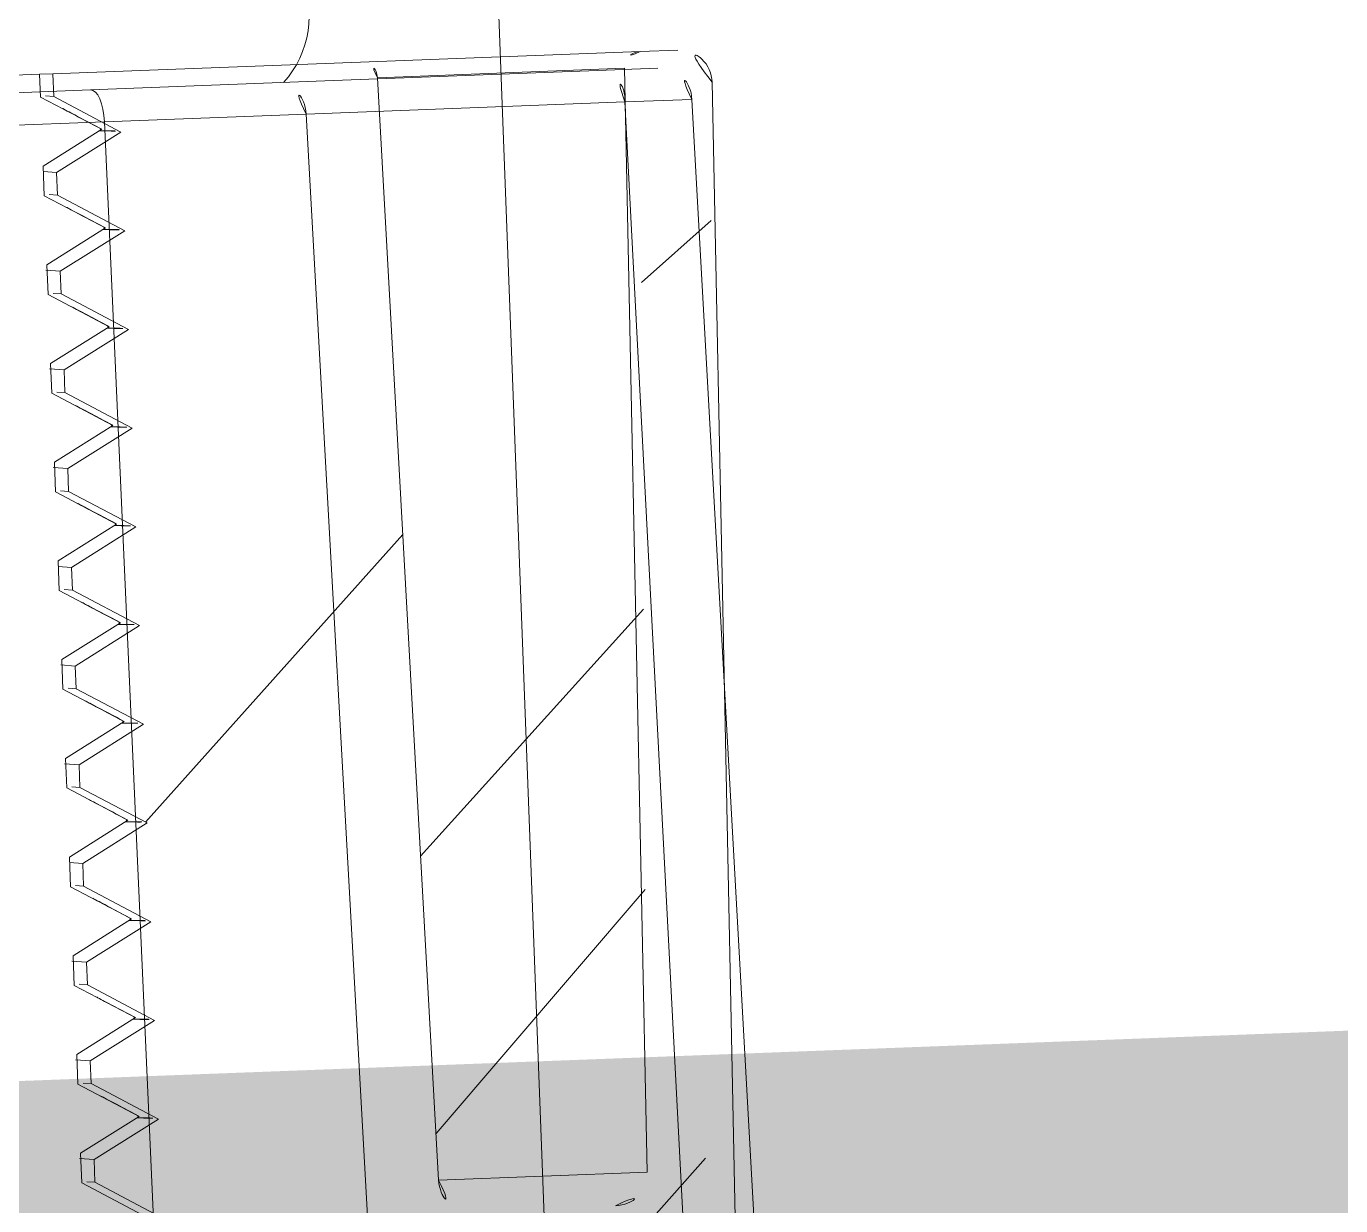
# Model space of a CAD drawing. Header units: metres. Extents: x 1956498 to 1957612, y 2277909 to 2278547.
# Drawn here: x 1956793.68354 to 1956793.72346, y 2278312.55225 to 2278312.58807 of the extents above; entities that cross this region are included whole.
import ezdxf
from ezdxf.enums import TextEntityAlignment as Align

# ---------------------------------------------------------------- set-up
doc = ezdxf.new("R2010")
doc.units = ezdxf.units.M
doc.linetypes.add('CENTERX2', pattern=[4, 2.5, -0.5, 0.5, -0.5])
for name, color, linetype in [('PVcase Transformers', 7, 'Continuous'), ('UBS-100-HSI150-D3-58', 3, 'Continuous'), ('UBS-100-HSI150-D7-33', 5, 'Continuous'), ('UBS-100-Postes', 8, 'Continuous'), ('UBS_400_DETAIL POSTE HTA TOOLKIT UBS', 7, 'Continuous')]:
    doc.layers.add(name, color=color, linetype=linetype)
doc.styles.get("Standard").update_dxf_attribs({"font": 'verdana.ttf'})

# ---------------------------------------------------------------- blocks, each defined once
blk = doc.blocks.new('*U2670')
at = {"layer": 'UBS-100-Postes', "color": 7, "transparency": 33554687, "const_width": 0.05}
blk.add_lwpolyline([(0, 3), (5.3, 3), (5.3, 0), (0, 0)], close=True, dxfattribs=at)
at = {"color": 7, "transparency": 33554687}
blk.add_attdef('NUMEROPOSTE', text='', height=1, dxfattribs=at).set_placement((2, 1.205512531386091), align=Align.MIDDLE_CENTER)
blk = doc.blocks.new('HSI 150 D7.33 PROFIL')
at = {"linetype": 'Continuous', "lineweight": 0}
h = blk.add_hatch(dxfattribs=at)
h.set_pattern_fill('ANSI34', color=5, scale=2, style=0)
h.set_pattern_definition([(45, (-451.7999274479062, -412.9644927030749), (-26.94076836320746, 26.94076836320746), []), (45, (-442.8196674479059, -412.9644927030749), (-26.94076836320746, 26.94076836320746), []), (45, (-433.8394074479056, -412.9644927030749), (-26.94076836320746, 26.94076836320746), []), (45, (-424.8591274479058, -412.9644927030749), (-26.94076836320746, 26.94076836320746), [])])
edge = h.paths.add_edge_path(flags=0)
edge.add_line((38.52968078412778, -77.74999999999636), (38.52968078412778, -57.59132472234705))
edge.add_spline(control_points=[(38.52968078412778, -57.59132472234705), (38.52968078412778, -55.29002317176491), (38.60595216607726, -52.98905911443944), (38.59899870188201, -50.68776806895039), (38.59293596542375, -48.68126875726739), (38.52968078412778, -46.67515025566172), (38.52968078412778, -44.66864178457035)], knot_values=[0.07302566017090416, 0.07302566017090416, 0.07302566017090416, 0.07302566017090416, 0.07988167006823357, 0.07988167006823357, 0.07988167006823357, 0.08589778822727799, 0.08589778822727799, 0.08589778822727799, 0.08589778822727799], weights=[1, 1, 1, 1, 1, 1, 1], degree=3, periodic=0)
edge.add_line((38.52968078412778, -44.66864178457035), (38.52968078412778, 12.27803177556052))
edge.add_line((38.52968078412778, 12.27803177556052), (38.82968078412705, 12.27803177556052))
edge.add_line((38.82968078412705, 12.27803177556052), (38.82968078412705, 13.59385217830277))
edge.add_line((38.82968078412705, 13.59385217830277), (38.52968078412778, 13.59385217830277))
edge.add_line((38.52968078412778, 13.59385217830277), (38.52968078412778, 16.03698272908514))
edge.add_line((38.52968078412778, 16.0369827290815), (38.82968078412705, 16.0369827290815))
edge.add_line((38.82968078412705, 16.0369827290815), (38.82968078412705, 17.39553638422876))
edge.add_line((38.82968078412705, 17.39553638422876), (38.52968078412778, 17.39553638422876))
edge.add_line((38.52968078412778, 17.39553638422876), (38.52968078412778, 19.0026111013467))
edge.add_line((38.52968078412778, 19.0026111013467), (38.82968078412705, 19.0026111013467))
edge.add_line((38.82968078412705, 19.0026111013467), (38.82968078412705, 24.21563815759509))
edge.add_line((38.82968078412705, 24.21563815759509), (38.52968078412778, 24.21563815759509))
edge.add_line((38.52968078412778, 24.21563815759509), (38.52968078412778, 31.29344394702639))
edge.add_arc((43.52968078412778, 31.29344394703003), 5, 90.4999999999992, 180, ccw=False)
edge.add_line((43.48604810663528, 36.29325356235131), (97.04277058737534, 36.7606359987476))
edge.add_arc((97.02968078412778, 38.26057888334253), 1.5, 270.5000000000011, 360.0000000000008)
edge.add_line((98.52968078412778, 38.26057888334253), (98.52968078412778, 39.75261116383626))
edge.add_arc((98.02968078412778, 39.75261116383626), 0.5, 0, 89.70000205610212)
edge.add_line((98.03229874810131, 40.25260431005518), (40.0558606032846, 40.55617100447125))
edge.add_arc((40.02968078412778, 35.55623954323528), 5, 89.69999999999989, 180)
edge.add_line((35.02968078412778, 35.55623954323528), (35.02968078412778, -73.74999999999636))
edge.add_line((35.02968078412778, -73.74999999999636), (-45.47031921587222, -73.74999999999636))
edge.add_line((-45.47031921587222, -73.74999999999636), (-46.47031921587222, -74.74999999999636))
edge.add_line((-46.47031921587222, -74.74999999999636), (-46.47031921587222, -78.49999999999636))
edge.add_line((-46.47031921587222, -78.49999999999636), (-43.87224300451817, -79.99999999999636))
edge.add_line((-43.87224300451999, -79.99999999999636), (-42.47031921587404, -79.99999999999636))
edge.add_line((-42.47031921587222, -79.99999999998181), (-42.47031921587222, -76.69993481084384))
edge.add_spline(control_points=[(-42.47031921587222, -76.69993481084384), (-42.47031921587222, -76.68705989888622), (-42.46853347886281, -76.67414367510355), (-42.46514401679633, -76.66179051567815), (-42.4604200115391, -76.64457350927842), (-42.45246189830868, -76.62805261939502), (-42.4424249539843, -76.61328775286165), (-42.42982277475494, -76.59474929251519), (-42.41366234989255, -76.57840537745142), (-42.39590230221802, -76.56472801879136), (-42.3718997971082, -76.54624322206291), (-42.34432842457682, -76.5320015332436), (-42.31582069142678, -76.52174886958164), (-42.27498974634727, -76.50706422437361), (-42.23086780299855, -76.49999999999636), (-42.18747650339719, -76.49999999999636)], knot_values=[0, 0, 0, 0, 3.842916870896637e-05, 3.842916870896637e-05, 3.842916870896637e-05, 9.229715289452037e-05, 9.229715289452037e-05, 9.229715289452037e-05, 0.0001600213967770137, 0.0001600213967770137, 0.0001600213967770137, 0.0002517404017867858, 0.0002517404017867858, 0.0002517404017867858, 0.0003837556063044025, 0.0003837556063044025, 0.0003837556063044025, 0.0003837556063044025], weights=[1, 1, 1, 1, 1, 1, 1, 1, 1, 1, 1, 1, 1, 1, 1, 1], degree=3, periodic=0)
edge.add_line((-42.18747650339719, -76.49999999999636), (-36.67031921587295, -76.49999999999636))
edge.add_arc((-36.67031921587295, -76.69999999999709), 0.2, -7.958078640513122e-13, 89.9999999999992, ccw=False)
edge.add_line((-36.47031921587222, -76.69999999999709), (-36.47031921587222, -79.99999999999636))
edge.add_line((-36.47031921587222, -79.99999999999636), (-31.47031921587222, -79.99999999999636))
edge.add_line((-31.47031921587222, -79.99999999999636), (-31.47031921587222, -78.99999999999636))
edge.add_arc((-30.97031921587222, -78.99999999999636), 0.5, 89.9999999999992, 180, ccw=False)
edge.add_line((-30.97031921587222, -78.49999999999636), (-8.970319215872223, -78.49999999999636))
edge.add_arc((-8.970319215872223, -78.99999999999636), 0.5, -7.958078640513122e-13, 89.9999999999992, ccw=False)
edge.add_line((-8.470319215872223, -78.99999999999636), (-8.470319215872223, -79.99999999999636))
edge.add_line((-8.470319215872223, -79.99999999999636), (1.029680784127777, -79.99999999999636))
edge.add_line((1.029680784127777, -79.99999999999636), (1.529680784127777, -79.49999999999636))
edge.add_line((1.529680784127777, -79.49999999999636), (1.529680784127777, -77.74999999999636))
edge.add_line((1.529680784127777, -77.74999999999636), (2.739680784128723, -77.74999999999636))
edge.add_line((2.739680784126904, -77.74999999999636), (3.789680784126176, -79.56865334794202))
edge.add_line((3.789680784127995, -79.56865334794202), (4.839680784127268, -77.74999999999636))
edge.add_line((4.839680784127268, -77.74999999999636), (5.739680784126904, -77.74999999999636))
edge.add_line((5.739680784126904, -77.74999999999636), (6.789680784126176, -79.56865334794202))
edge.add_line((6.789680784127995, -79.56865334794202), (7.839680784127268, -77.74999999999636))
edge.add_line((7.839680784127268, -77.74999999999636), (8.739680784126904, -77.74999999999636))
edge.add_line((8.739680784126904, -77.74999999999636), (9.789680784126176, -79.56865334794202))
edge.add_line((9.789680784127995, -79.56865334794202), (10.83968078412727, -77.74999999999636))
edge.add_line((10.83968078412727, -77.74999999999636), (11.7396807841269, -77.74999999999636))
edge.add_line((11.7396807841269, -77.74999999999636), (12.78968078412618, -79.56865334794202))
edge.add_line((12.789680784128, -79.56865334794202), (13.83968078412727, -77.74999999999636))
edge.add_line((13.83968078412727, -77.74999999999636), (14.7396807841269, -77.74999999999636))
edge.add_line((14.7396807841269, -77.74999999999636), (15.78968078412618, -79.56865334794202))
edge.add_line((15.789680784128, -79.56865334794202), (16.83968078412727, -77.74999999999636))
edge.add_line((16.83968078412727, -77.74999999999636), (17.7396807841269, -77.74999999999636))
edge.add_line((17.7396807841269, -77.74999999999636), (18.78968078412618, -79.56865334794202))
edge.add_line((18.789680784128, -79.56865334794202), (19.83968078412727, -77.74999999999636))
edge.add_line((19.83968078412727, -77.74999999999636), (20.7396807841269, -77.74999999999636))
edge.add_line((20.7396807841269, -77.74999999999636), (21.78968078412618, -79.56865334794202))
edge.add_line((21.789680784128, -79.56865334794202), (22.83968078412727, -77.74999999999636))
edge.add_line((22.83968078412727, -77.74999999999636), (23.7396807841269, -77.74999999999636))
edge.add_line((23.7396807841269, -77.74999999999636), (24.78968078412618, -79.56865334794202))
edge.add_line((24.789680784128, -79.56865334794202), (25.83968078412727, -77.74999999999636))
edge.add_line((25.83968078412727, -77.74999999999636), (26.7396807841269, -77.74999999999636))
edge.add_line((26.7396807841269, -77.74999999999636), (27.78968078412618, -79.56865334794202))
edge.add_line((27.789680784128, -79.56865334794202), (28.83968078412727, -77.74999999999636))
edge.add_line((28.83968078412727, -77.74999999999636), (29.7396807841269, -77.74999999999636))
edge.add_line((29.7396807841269, -77.74999999999636), (30.78968078412618, -79.56865334794202))
edge.add_line((30.789680784128, -79.56865334794202), (31.83968078412727, -77.74999999999636))
edge.add_line((31.83968078412727, -77.74999999999636), (32.7396807841269, -77.74999999999636))
edge.add_line((32.7396807841269, -77.74999999999636), (33.78968078412618, -79.56865334794202))
edge.add_line((33.789680784128, -79.56865334794202), (34.83968078412727, -77.74999999999636))
edge.add_line((34.83968078412727, -77.74999999999636), (35.7396807841269, -77.74999999999636))
edge.add_line((35.7396807841269, -77.74999999999636), (36.78968078412618, -79.56865334794202))
edge.add_line((36.789680784128, -79.56865334794202), (37.83968078412727, -77.74999999999636))
edge.add_line((37.83968078412727, -77.74999999999636), (38.52968078412778, -77.74999999999636))
h = blk.add_hatch(dxfattribs=at)
h.set_pattern_fill('ANSI34', color=5, scale=2, angle=90.0000000000002, style=0)
h.set_pattern_definition([(135.0000000000002, (-451.7999274479062, -412.9644927030749), (-26.94076836320737, -26.94076836320756), []), (135.0000000000002, (-451.7999274479062, -403.9842327030747), (-26.94076836320737, -26.94076836320756), []), (135.0000000000002, (-451.7999274479062, -395.0039727030744), (-26.94076836320737, -26.94076836320756), []), (135.0000000000002, (-451.7999274479062, -386.0236927030746), (-26.94076836320737, -26.94076836320756), [])])
edge = h.paths.add_edge_path(flags=0)
edge.add_line((27.68438132227129, -80.14999999999782), (26.52968078389131, -78.14999999999782))
edge.add_line((26.52968078389131, -78.14999999999782), (25.83908186064946, -78.14999999999782))
edge.add_line((25.83908186064946, -78.14999999999782), (24.68438132226947, -80.14999999999782))
edge.add_line((24.68438132227129, -80.14999999999782), (23.52968078389131, -78.14999999999782))
edge.add_line((23.52968078389131, -78.14999999999782), (22.83908186064946, -78.14999999999782))
edge.add_line((22.83908186064946, -78.14999999999782), (21.68438132226947, -80.14999999999782))
edge.add_line((21.68438132227129, -80.14999999999782), (20.52968078389131, -78.14999999999782))
edge.add_line((20.52968078389131, -78.14999999999782), (19.83908186064946, -78.14999999999782))
edge.add_line((19.83908186064946, -78.14999999999782), (18.68438132226947, -80.14999999999782))
edge.add_line((18.68438132227129, -80.14999999999782), (17.52968078389131, -78.14999999999782))
edge.add_line((17.52968078389131, -78.14999999999782), (16.83908186064946, -78.14999999999782))
edge.add_line((16.83908186064946, -78.14999999999782), (15.68438132226947, -80.14999999999782))
edge.add_line((15.68438132227129, -80.14999999999782), (14.52968078389131, -78.14999999999782))
edge.add_line((14.52968078389131, -78.14999999999782), (13.83908186064946, -78.14999999999782))
edge.add_line((13.83908186064946, -78.14999999999782), (12.68438132226947, -80.14999999999782))
edge.add_line((12.68438132227129, -80.14999999999782), (11.52968078389131, -78.14999999999782))
edge.add_line((11.52968078389131, -78.14999999999782), (10.83908186064946, -78.14999999999782))
edge.add_line((10.83908186064946, -78.14999999999782), (9.684381322269473, -80.14999999999782))
edge.add_line((9.684381322271292, -80.14999999999782), (8.529680783891308, -78.14999999999782))
edge.add_line((8.529680783891308, -78.14999999999782), (7.839081860649458, -78.14999999999782))
edge.add_line((7.839081860649458, -78.14999999999782), (6.684381322269473, -80.14999999999782))
edge.add_line((6.684381322271292, -80.14999999999782), (5.529680783891308, -78.14999999999782))
edge.add_line((5.529680783891308, -78.14999999999782), (4.839081860649458, -78.14999999999782))
edge.add_line((4.839081860649458, -78.14999999999782), (3.729680784126685, -80.07153903050494))
edge.add_line((3.729680784126685, -80.07153903050494), (3.729680784126685, -84.75279516066803))
edge.add_arc((3.229680784126685, -84.75279516066803), 0.5, 270.9999999999952, 360, ccw=False)
edge.add_line((3.238406987346025, -85.25271900824737), (1.020954580908437, -85.29142478397625))
edge.add_arc((1.029680784127777, -85.79134863155559), 0.5, 91.00000000002781, 180)
edge.add_line((0.5296807841277769, -85.79134863155559), (0.5296807841277769, -96.51730273688372))
edge.add_arc((1.529680784127777, -96.51730273688008), 1, 180, 268.999999999999)
edge.add_line((1.512228377690917, -97.51715043203876), (37.51222837769092, -98.14553276945298))
edge.add_arc((37.52968078412778, -97.14568507429794), 1, 268.999999999999, 360.0000000000008)
edge.add_line((38.52968078412778, -97.14568507429794), (38.52968078412778, -96.00227590404393))
edge.add_arc((38.02968078412778, -96.00227590404029), 0.5, 0, 89.00000000000476)
edge.add_line((38.03840698734712, -95.50235205646459), (4.512228377690917, -94.91715043203658))
edge.add_arc((4.529680784127777, -93.91730273688154), 1, 180, 269.00000000000466, ccw=False)
edge.add_line((3.529680784127777, -93.91730273688154), (3.529680784127777, -89.58269726311119))
edge.add_arc((4.529680784127777, -89.58269726311119), 1, 90.99999999999437, 180, ccw=False)
edge.add_line((4.512228377690917, -88.58284956795615), (38.03840698734712, -87.99764794352814))
edge.add_arc((38.02968078412778, -87.49772409595244), 0.5, 270.9999999999962, 360.0000000000008)
edge.add_line((38.52968078412778, -87.49772409595244), (38.52968078412778, -78.14999999999782))
edge.add_line((38.52968078412778, -78.14999999999782), (37.83908186064946, -78.14999999999782))
edge.add_line((37.83908186064946, -78.14999999999782), (36.68438132226947, -80.14999999999782))
edge.add_line((36.68438132227129, -80.14999999999782), (35.52968078389131, -78.14999999999782))
edge.add_line((35.52968078389131, -78.14999999999782), (34.83908186064946, -78.14999999999782))
edge.add_line((34.83908186064946, -78.14999999999782), (33.68438132226947, -80.14999999999782))
edge.add_line((33.68438132227129, -80.14999999999782), (32.52968078389131, -78.14999999999782))
edge.add_line((32.52968078389131, -78.14999999999782), (31.83908186064946, -78.14999999999782))
edge.add_line((31.83908186064946, -78.14999999999782), (30.68438132226947, -80.14999999999782))
edge.add_line((30.68438132227129, -80.14999999999782), (29.52968078389131, -78.14999999999782))
edge.add_line((29.52968078389131, -78.14999999999782), (28.83908186064946, -78.14999999999782))
edge.add_line((28.83908186064946, -78.14999999999782), (27.68438132226947, -80.14999999999782))
at = {"color": 5, "linetype": 'Continuous', "lineweight": 15}
for p, q in [((38.52968078412778, -57.59132472234705), (38.52968078412778, -77.74999999999636)), ((3.789680784127995, -79.56865334794202), (4.839680784127268, -77.74999999999636)), ((5.739680784126904, -77.74999999999636), (4.839680784127268, -77.74999999999636)), ((5.529680783891308, -78.14999999999782), (5.57900856285778, -77.70731353476003)), ((5.739680784126904, -77.74999999999636), (6.789680784127995, -79.56865334794202)), ((6.789680784127995, -79.56865334794202), (7.839680784127268, -77.74999999999636)), ((8.739680784126904, -77.74999999999636), (7.839680784127268, -77.74999999999636)), ((8.529680783891308, -78.14999999999782), (8.57900856285778, -77.70731353476003)), ((8.739680784126904, -77.74999999999636), (9.789680784127995, -79.56865334794202)), ((9.789680784127995, -79.56865334794202), (10.83968078412727, -77.74999999999636)), ((11.7396807841269, -77.74999999999636), (10.83968078412727, -77.74999999999636)), ((11.52968078389131, -78.14999999999782), (11.57900856285778, -77.70731353476003)), ((11.7396807841269, -77.74999999999636), (12.789680784128, -79.56865334794202)), ((12.789680784128, -79.56865334794202), (13.83968078412727, -77.74999999999636)), ((14.7396807841269, -77.74999999999636), (13.83968078412727, -77.74999999999636)), ((14.52968078389131, -78.14999999999782), (14.57425208516179, -77.74999999999636)), ((14.7396807841269, -77.74999999999636), (15.789680784128, -79.56865334794202)), ((15.789680784128, -79.56865334794202), (16.83968078412727, -77.74999999999636)), ((17.7396807841269, -77.74999999999636), (16.83968078412727, -77.74999999999636)), ((17.52968078389131, -78.14999999999782), (17.57900856285778, -77.70731353476003)), ((17.7396807841269, -77.74999999999636), (18.789680784128, -79.56865334794202)), ((18.789680784128, -79.56865334794202), (19.83968078412727, -77.74999999999636)), ((20.7396807841269, -77.74999999999636), (19.83968078412727, -77.74999999999636)), ((20.52968078389131, -78.14999999999782), (20.57900856285778, -77.70731353476003)), ((20.7396807841269, -77.74999999999636), (21.789680784128, -79.56865334794202)), ((21.789680784128, -79.56865334794202), (22.83968078412727, -77.74999999999636)), ((23.7396807841269, -77.74999999999636), (22.83968078412727, -77.74999999999636)), ((23.52968078389131, -78.14999999999782), (23.57425208516179, -77.74999999999636)), ((23.7396807841269, -77.74999999999636), (24.789680784128, -79.56865334794202)), ((24.789680784128, -79.56865334794202), (25.83968078412727, -77.74999999999636)), ((26.7396807841269, -77.74999999999636), (25.83968078412727, -77.74999999999636)), ((26.52968078389131, -78.14999999999782), (26.57900856285778, -77.70731353476003)), ((26.7396807841269, -77.74999999999636), (27.789680784128, -79.56865334794202)), ((27.789680784128, -79.56865334794202), (28.83968078412727, -77.74999999999636)), ((29.7396807841269, -77.74999999999636), (28.83968078412727, -77.74999999999636)), ((29.52968078389131, -78.14999999999782), (29.57900856285778, -77.70731353476003)), ((29.7396807841269, -77.74999999999636), (30.789680784128, -79.56865334794202)), ((30.789680784128, -79.56865334794202), (31.83968078412727, -77.74999999999636)), ((32.7396807841269, -77.74999999999636), (31.83968078412727, -77.74999999999636)), ((32.52968078389131, -78.14999999999782), (32.57900856285778, -77.70731353476003)), ((32.7396807841269, -77.74999999999636), (33.789680784128, -79.56865334794202)), ((33.789680784128, -79.56865334794202), (34.83968078412727, -77.74999999999636)), ((35.7396807841269, -77.74999999999636), (34.83968078412727, -77.74999999999636)), ((35.52968078389131, -78.14999999999782), (35.57425208516179, -77.74999999999636)), ((35.7396807841269, -77.74999999999636), (36.789680784128, -79.56865334794202)), ((36.789680784128, -79.56865334794202), (37.83968078412727, -77.74999999999636)), ((38.52968078412778, -77.74999999999636), (37.83968078412727, -77.74999999999636)), ((38.52968078412778, -78.14999999999782), (38.52968078412778, -77.74999999999636)), ((4.839081860649458, -78.14999999999782), (3.729680784126685, -80.07153903050494)), ((4.866388522003035, -77.90493953690748), (4.839081865888147, -78.14999999999782)), ((5.529680783891308, -78.14999999999782), (4.839081860649458, -78.14999999999782)), ((6.684381322271292, -80.14999999999782), (5.529680783891308, -78.14999999999782)), ((7.839081860649458, -78.14999999999782), (6.684381322271292, -80.14999999999782)), ((7.866388521999397, -77.90493953693658), (7.839081865888147, -78.14999999999782)), ((8.529680783891308, -78.14999999999782), (7.839081860649458, -78.14999999999782)), ((9.684381322271292, -80.14999999999782), (8.529680783891308, -78.14999999999782)), ((10.83908186064946, -78.14999999999782), (9.684381322271292, -80.14999999999782)), ((10.86638852199758, -77.90493953695841), (10.83908186588815, -78.14999999999782)), ((11.52968078389131, -78.14999999999782), (10.83908186064946, -78.14999999999782)), ((12.68438132227129, -80.14999999999782), (11.52968078389131, -78.14999999999782)), ((13.83908186064946, -78.14999999999782), (12.68438132227129, -80.14999999999782)), ((13.8663885219994, -77.90493953694386), (13.83908186588815, -78.14999999999782)), ((14.52968078389131, -78.14999999999782), (13.83908186064946, -78.14999999999782)), ((15.68438132227129, -80.14999999999782), (14.52968078389131, -78.14999999999782)), ((16.83908186064946, -78.14999999999782), (15.68438132227129, -80.14999999999782)), ((16.8663885219994, -77.90493953694022), (16.83908186588815, -78.14999999999782)), ((17.52968078389131, -78.14999999999782), (16.83908186064946, -78.14999999999782)), ((18.68438132227129, -80.14999999999782), (17.52968078389131, -78.14999999999782)), ((19.83908186064946, -78.14999999999782), (18.68438132227129, -80.14999999999782)), ((19.86638852200304, -77.90493953690748), (19.83908186588815, -78.14999999999782)), ((20.52968078389131, -78.14999999999782), (19.83908186064946, -78.14999999999782)), ((21.68438132227129, -80.14999999999782), (20.52968078389131, -78.14999999999782)), ((22.83908186064946, -78.14999999999782), (21.68438132227129, -80.14999999999782)), ((22.86638852200122, -77.90493953692203), (22.83908186588815, -78.14999999999782)), ((23.52968078389131, -78.14999999999782), (22.83908186064946, -78.14999999999782)), ((24.68438132227129, -80.14999999999782), (23.52968078389131, -78.14999999999782)), ((25.83908186064946, -78.14999999999782), (24.68438132227129, -80.14999999999782)), ((25.86638852200122, -77.90493953692203), (25.83908186588815, -78.14999999999782)), ((26.52968078389131, -78.14999999999782), (25.83908186064946, -78.14999999999782)), ((27.68438132227129, -80.14999999999782), (26.52968078389131, -78.14999999999782)), ((28.83908186064946, -78.14999999999782), (27.68438132227129, -80.14999999999782)), ((28.86638852200122, -77.90493953692203), (28.83908186588815, -78.14999999999782)), ((29.52968078389131, -78.14999999999782), (28.83908186064946, -78.14999999999782)), ((30.68438132227129, -80.14999999999782), (29.52968078389131, -78.14999999999782)), ((31.83908186064946, -78.14999999999782), (30.68438132227129, -80.14999999999782)), ((31.86638852200122, -77.90493953692567), (31.83908186588815, -78.14999999999782)), ((32.52968078389131, -78.14999999999782), (31.83908186064946, -78.14999999999782)), ((33.68438132227129, -80.14999999999782), (32.52968078389131, -78.14999999999782)), ((34.83908186064946, -78.14999999999782), (33.68438132227129, -80.14999999999782)), ((34.86638852200122, -77.90493953692203), (34.83908186588815, -78.14999999999782)), ((35.52968078389131, -78.14999999999782), (34.83908186064946, -78.14999999999782)), ((36.68438132227129, -80.14999999999782), (35.52968078389131, -78.14999999999782)), ((37.83908186064946, -78.14999999999782), (36.68438132227129, -80.14999999999782)), ((37.86638852200122, -77.90493953692567), (37.83908186588815, -78.14999999999782)), ((38.52968078412778, -78.14999999999782), (37.83908186064946, -78.14999999999782)), ((38.52968078412778, -87.49772409595244), (38.52968078412778, -78.14999999999782)), ((6.789680784127995, -79.56865334794202), (6.795117592460883, -79.51897562306112)), ((9.789680784127995, -79.56865334794202), (9.795117705769371, -79.51897458773237)), ((12.789680784128, -79.56865334794202), (12.79511773945887, -79.51897427989752)), ((15.789680784128, -79.56865334794202), (15.79511773031118, -79.51897436348736)), ((18.789680784128, -79.56865334794202), (18.79511770313729, -79.51897461177577)), ((21.789680784128, -79.56865334794202), (21.79511767538497, -79.51897486536473)), ((24.789680784128, -79.56865334794202), (24.79511764709787, -79.5189751238322)), ((27.789680784128, -79.56865334794202), (27.79511761856702, -79.51897538452249)), ((30.789680784128, -79.56865334794202), (30.79511758979243, -79.51897564745013)), ((33.789680784128, -79.56865334794202), (33.79511756077045, -79.51897591263696)), ((36.789680784128, -79.56865334794202), (36.79511753149745, -79.51897618009752)), ((38.52968078412778, -87.49772409595244), (38.52968078412778, -96.00227590404029)), ((38.03840698734712, -87.99764794352814), (4.512228377690917, -88.58284956795615)), ((38.03840698734712, -95.50235205646459), (38.03840698734712, -87.99764794352814)), ((4.512228377690917, -88.58284956795615), (4.512228377690917, -94.91715043203658)), ((4.512228377690917, -94.91715043203658), (38.03840698734712, -95.50235205646459)), ((38.52968078412778, -97.14568507429794), (38.52968078412778, -96.00227590404029)), ((1.512228377690917, -97.51715043203876), (37.51222837769092, -98.14553276945298))]:
    blk.add_line(p, q, dxfattribs=at)
at = {"color": 5, "linetype": 'CENTERX2', "lineweight": 0}
blk.add_line((44.03840698734712, -91.74999999999636), (-1.487771622309083, -91.74999999999636), dxfattribs=at)
at = {"color": 5, "linetype": 'Continuous', "lineweight": 15}
for centre, radius, start, end in [((38.02968078412778, -87.49772409595244), 0.5, 270.9999999999771, 0), ((4.529680784127777, -89.58269726311119), 1.000000000000013, 90.99999999997708, 180), ((4.529680784127777, -93.91730273688154), 1, 180, 269.0000000000229), ((38.02968078412778, -96.00227590404029), 0.5000000000000058, 0, 89.00000000002294), ((37.52968078412778, -97.14568507429794), 1, 269.0000000000229, 0)]:
    blk.add_arc(centre, radius, start, end, dxfattribs=at)
for points, knots in [([(6.795122150537281, -79.56394139650729), (6.970131502472213, -79.26083426429977), (7.31924548013194, -78.65618693882061), (7.668360185469282, -78.05154000029142), (7.842465174089739, -77.74999999999636)], [0, 0, 0, 0, 0.5012957461889611, 1, 1, 1, 1]), ([(9.795122149223971, -79.56394139878103), (9.970132547190588, -79.2608324712055), (10.3192465401662, -78.65618515171082), (10.66836123110443, -78.05153820567284), (10.84246517418978, -77.74999999999636)], [0, 0, 0, 0, 0.5012987204368948, 1, 1, 1, 1]), ([(12.79512214884744, -79.56394139943586), (12.97013285766297, -79.2608319380306), (13.31924685492231, -78.6561846201912), (13.66836154184057, -78.05153767205775), (13.84246517421707, -77.74999999999636)], [0, 0, 0, 0, 0.501299604683837, 1, 1, 1, 1]), ([(15.7951221489493, -79.56394139926124), (15.97013277336191, -79.26083208281125), (16.31924676947165, -78.656184764528), (16.66836145747038, -78.05153781695844), (16.84246517420979, -77.74999999999636)], [0, 0, 0, 0, 0.5012993645760957, 1, 1, 1, 1]), ([(18.79512214925489, -79.5639413987301), (18.97013252293618, -79.26083251284945), (19.31924651557347, -78.65618519322379), (19.66836120683001, -78.05153824734953), (19.84246517418796, -77.74999999999636)], [0, 0, 0, 0, 0.5012986513687708, 1, 1, 1, 1]), ([(21.79512214956958, -79.5639413981844), (21.97013226711533, -79.26083295205899), (22.31924625612191, -78.65618563102544), (22.66836095078907, -78.0515386869265), (22.84246517416432, -77.74999999999636)], [0, 0, 0, 0, 0.5012979229040813, 1, 1, 1, 1]), ([(24.79512214989518, -79.56394139762051), (24.97013200632682, -79.260833399705), (25.31924599154809, -78.65618607719443), (25.66836068977318, -78.05153913495087), (25.84246517413885, -77.74999999999636)], [0, 0, 0, 0, 0.5012971804057886, 1, 1, 1, 1]), ([(27.79512215022987, -79.56394139704207), (27.97013174324456, -79.26083385118909), (28.31924572455682, -78.65618652714693), (28.66836042645809, -78.05153958682422), (28.84246517411339, -77.74999999999636)], [0, 0, 0, 0, 0.5012964314905015, 1, 1, 1, 1]), ([(30.7951221505682, -79.56394139645272), (30.97013147785037, -79.26083430654035), (31.31924545513175, -78.65618698091203), (31.66836016082561, -78.05154004257201), (31.84246517408792, -77.74999999999636)], [0, 0, 0, 0, 0.5012956761140892, 1, 1, 1, 1]), ([(33.79512215091563, -79.56394139585245), (33.97013121012787, -79.26083476578788), (34.31924518325104, -78.65618743851519), (34.66835989286119, -78.05154050222336), (34.84246517406064, -77.74999999999636)], [0, 0, 0, 0, 0.5012949142285217, 1, 1, 1, 1]), ([(36.79512215127033, -79.56394139523763), (36.97013094005888, -79.26083522896079), (37.31924490889287, -78.65618789998553), (37.66835962254299, -78.05154096580736), (37.84246517403335, -77.74999999999636)], [0, 0, 0, 0, 0.5012941457817337, 1, 1, 1, 1]), ([(6.746279481958481, -79.49348008747256), (6.744723888605222, -79.53783781559832), (6.724350984890407, -80.11877095145246), (6.703572890141004, -80.13500526948337), (6.684381327508163, -80.14999999999782)], [0, 0, 0, 0, 0.07635599587848758, 1, 1, 1, 1]), ([(9.746279481958481, -79.49348008747256), (9.744723888605222, -79.53783781559832), (9.724350984890407, -80.11877095145246), (9.703572890141004, -80.13500526948701), (9.684381327508163, -80.14999999999782)], [0, 0, 0, 0, 0.07635599587856674, 1, 1, 1, 1]), ([(12.74627948195848, -79.49348008746892), (12.74472388860522, -79.53783781559832), (12.72435098489041, -80.11877095145246), (12.703572890141, -80.13500526948337), (12.68438132750816, -80.14999999999782)], [0, 0, 0, 0, 0.07635599587856655, 0.9999999999999999, 0.9999999999999999, 0.9999999999999999, 0.9999999999999999]), ([(15.74627948195848, -79.49348008746892), (15.74472388860522, -79.53783781559832), (15.72435098489041, -80.11877095145246), (15.703572890141, -80.13500526948337), (15.68438132750816, -80.14999999999782)], [0, 0, 0, 0, 0.07635599587856669, 1, 1, 1, 1]), ([(18.74627948195848, -79.49348008747256), (18.74472388860522, -79.53783781559832), (18.72435098489041, -80.11877095145246), (18.703572890141, -80.13500526948337), (18.68438132750816, -80.14999999999782)], [0, 0, 0, 0, 0.07635599587856637, 0.9999999999999999, 0.9999999999999999, 0.9999999999999999, 0.9999999999999999]), ([(21.74627948195848, -79.49348008747256), (21.74472388860522, -79.53783781559832), (21.72435098489041, -80.11877095145246), (21.703572890141, -80.13500526948337), (21.68438132750816, -80.14999999999782)], [0, 0, 0, 0, 0.07635599587861273, 0.9999999999999999, 0.9999999999999999, 0.9999999999999999, 0.9999999999999999]), ([(24.74627948195848, -79.49348008747256), (24.74472388860522, -79.53783781559832), (24.72435098489041, -80.11877095145246), (24.703572890141, -80.13500526948337), (24.68438132750816, -80.14999999999782)], [0, 0, 0, 0, 0.07635599587861275, 1, 1, 1, 1]), ([(27.74627948195848, -79.49348008747256), (27.74472388860522, -79.53783781559832), (27.72435098489041, -80.11877095145246), (27.703572890141, -80.13500526948701), (27.68438132750816, -80.14999999999782)], [0, 0, 0, 0, 0.07635599587857307, 1, 1, 1, 1]), ([(30.74627948195848, -79.49348008747256), (30.74472388860522, -79.53783781559832), (30.72435098489041, -80.11877095145246), (30.703572890141, -80.13500526948337), (30.68438132750816, -80.14999999999782)], [0, 0, 0, 0, 0.07635599587861282, 1, 1, 1, 1]), ([(33.74627948195848, -79.49348008747256), (33.74472388860522, -79.53783781559832), (33.72435098489041, -80.11877095145246), (33.703572890141, -80.13500526948337), (33.68438132750816, -80.14999999999782)], [0, 0, 0, 0, 0.07635599587859115, 1, 1, 1, 1]), ([(36.74627948195848, -79.49348008747256), (36.74472388860522, -79.53783781559832), (36.72435098489041, -80.11877095145246), (36.703572890141, -80.13500526948337), (36.68438132750816, -80.14999999999782)], [0, 0, 0, 0, 0.07635599587859127, 1, 1, 1, 1])]:
    blk.add_open_spline(points, degree=3, knots=knots, dxfattribs=at)
blk = doc.blocks.new('HSI 150 D3.58 PROFIL')
at = {"color": 3, "linetype": 'Continuous', "lineweight": 15}
for p, q in [((-1.01745240643686, 86.55054677683802), (-37.01745240643686, 85.92216443942016)), ((-37.01745240643686, 85.92216443942016), (-37.01745240643686, 83.8865656650305)), ((-38, 83.08989838097477), (-38, 84.92231674426512)), ((-37.01745240643686, 83.8865656650305), (-1.01745240643686, 84.38725357232033)), ((-37.01745240643686, 83.8865656650305), (-37.01745240643686, 74.19938727056069)), ((-38, 73.19953957540201), (-38, 83.08989838097477)), ((-1.01745240643686, 74.82776960797491), (-37.01745240643686, 74.19938727056069)), ((-37.01745240643686, 74.19938727056069), (-37.01745240643686, 68.0679911354564)), ((-38, 67.68014006902013), (-38, 73.19953957540201)), ((-37.01745240643686, 68.0679911354564), (-1.01745240643686, 68.31174702035787)), ((-37.01745240643686, 68.0679911354564), (-37.01745240643686, 41.38779345465082)), ((-38, 40.46623663938226), (-38, 67.68014006902013))]:
    blk.add_line(p, q, dxfattribs=at)
at = {"color": 3, "linetype": 'Continuous', "lineweight": 15, "flags": 128}
blk.add_lwpolyline([(-38, 67.68014006902013), (-37.98120856702735, 67.75498737761518), (-37.92554050401668, 67.82702170985067), (-37.83508797631839, 67.8935358090639), (-37.71325044915466, 67.95202988478923), (-37.56460692597466, 68.00030556201455), (-37.39474385638459, 68.03654850244129), (-37.21004518135669, 68.05939659248907), (-37.01745240643686, 68.0679911354564)], dxfattribs=at)
at = {"color": 3, "linetype": 'Continuous', "lineweight": 15}
for centre, radius, start, end in [((-37, 84.92231674426512), 1.000000000000014, 90.99999999997708, 180), ((-37.09503479218256, 82.97801714594243), 0.9118549435698436, 85.11926336201479, 172.9522601424199), ((-40.10000000000036, 71.4050140073814), 3.000000000000089, 45.57299599919024, 180), ((-37, 73.19953957540201), 1.000000000000014, 90.99999999997708, 180)]:
    blk.add_arc(centre, radius, start, end, dxfattribs=at)
blk = doc.blocks.new('UBS_PDT C1752')
at = {"layer": 'UBS-100-HSI150-D3-58', "xscale": 0.001, "yscale": 0.001, "zscale": 0.001, "rotation": 180}
blk.add_blockref('HSI 150 D3.58 PROFIL', (2.667003043403383, 0.8531304107746109), dxfattribs=at)
at = {"layer": 'UBS-100-HSI150-D7-33', "xscale": 0.001, "yscale": 0.001, "zscale": 0.001}
blk.add_blockref('HSI 150 D7.33 PROFIL', (2.667003043403383, 0.8647253967938013), dxfattribs=at)

msp = doc.modelspace()

# ---------------------------------------------------------------- block references
at = {"layer": 'PVcase Transformers', "transparency": 33554687, "rotation": 92.17295975193527}
msp.add_blockref('*U2670', (1956796.172341765, 2278307.32164849), dxfattribs=at)
at = {"layer": 'UBS_400_DETAIL POSTE HTA TOOLKIT UBS', "transparency": 33554687, "rotation": 92.17295973550951}
msp.add_blockref('UBS_PDT C1752', (1956794.572942508, 2278309.912866301), dxfattribs=at)

doc.saveas('drawing.dxf')
